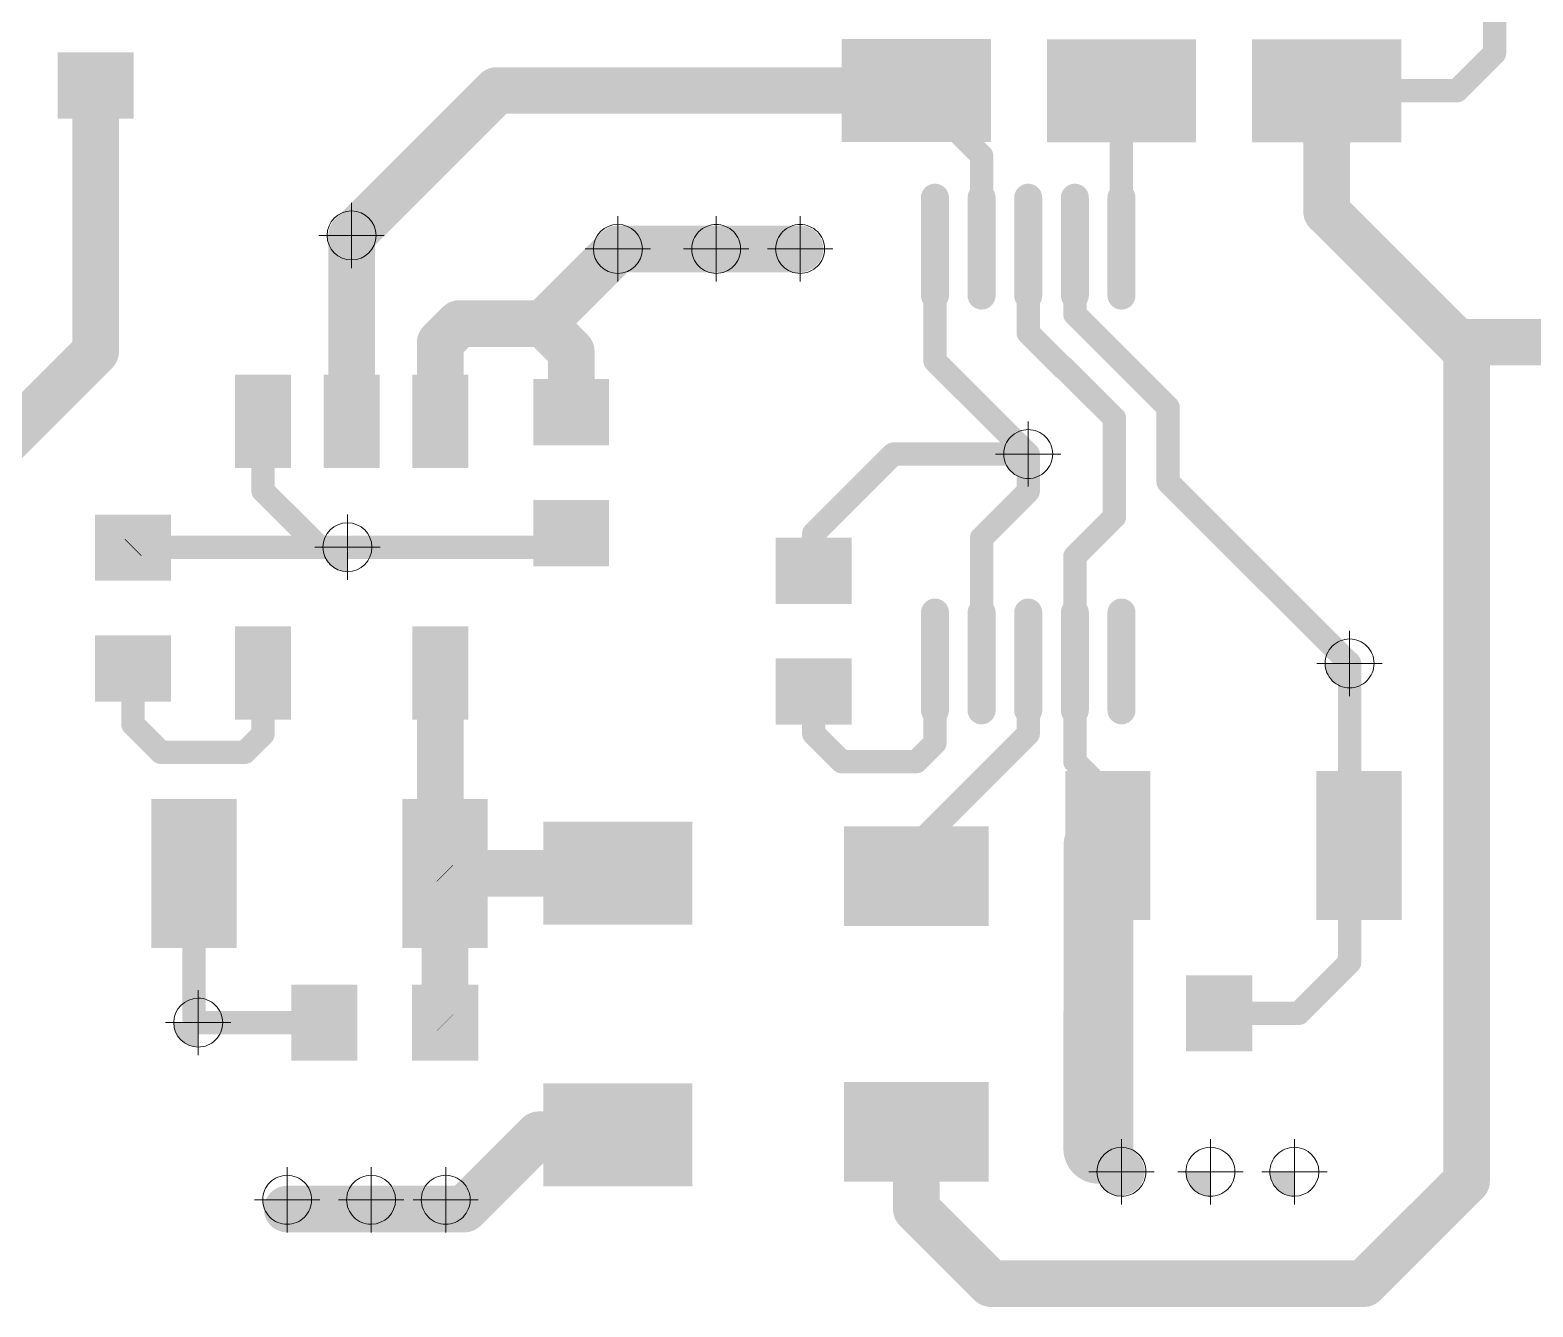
# Model space of a CAD drawing. Header units: millimetres. Extents: x 1557 to 2774, y 1107 to 1474.
# Drawn here: x 1626.81 to 1642.93, y 1407.22 to 1420.92 of the extents above; entities that cross this region are included whole.
import ezdxf

# ---------------------------------------------------------------- set-up
doc = ezdxf.new("R2010")
doc.units = ezdxf.units.MM
for name, color, linetype in [('PDF _Геометрия', 7, 'Continuous'), ('PDF _Сплошная заливка', 7, 'Continuous'), ('TopLayer', 1, 'Continuous')]:
    doc.layers.add(name, color=color, linetype=linetype)

msp = doc.modelspace()

# ---------------------------------------------------------------- hatches: boundary and pattern name
at = {"layer": 'PDF _Сплошная заливка', "transparency": 33554559}
for points in [[(1629.998293478677, 1418.714712017047, 0.1988478175993243), (1630.075163942544, 1418.529079900885), (1630.07516394258, 1418.529079900914, 0.198847816971872), (1630.260796058706, 1418.452209436953), (1630.260796058706, 1418.452209437015), (1630.260796058706, 1418.452209437015), (1630.260796058706, 1418.714712017047), (1630.260796058706, 1418.714712017047)], [(1632.853613169912, 1418.56999834166, 0.4142362712279755), (1633.116115749941, 1418.307531039439), (1633.116115749941, 1418.30753103949), (1633.116115749941, 1418.30753103949), (1633.116115749941, 1418.56999834166), (1633.116115749941, 1418.56999834166)], [(1633.907398221387, 1418.56999834166, 0.4141858729435101), (1634.169900801423, 1418.307531039461), (1634.169900801423, 1418.30753103949), (1634.169900801423, 1418.30753103949), (1634.169900801423, 1418.56999834166), (1634.169900801423, 1418.56999834166)], [(1634.807407067208, 1418.56999834166, 0.4142362713298811), (1635.06990964723, 1418.307531039512), (1635.06990964723, 1418.30753103949), (1635.06990964723, 1418.30753103949), (1635.06990964723, 1418.56999834166), (1635.06990964723, 1418.56999834166)], [(1637.25360937898, 1416.370020698282, 0.4142588360089999), (1637.516111959002, 1416.107518118267), (1637.516111959002, 1416.107518118256), (1637.516111959002, 1416.107518118256), (1637.516111959002, 1416.370020698282), (1637.516111959002, 1416.370020698282)], [(1629.953596426008, 1415.370016396469, 0.1988478175066667), (1630.030466889904, 1415.184384280332), (1630.030466889911, 1415.184384280336, 0.1988478170847673), (1630.216099006037, 1415.107513816517), (1630.216099006037, 1415.107513816436), (1630.216099006037, 1415.107513816436), (1630.216099006037, 1415.370016396469), (1630.216099006037, 1415.370016396469)], [(1640.699833278706, 1414.123820587444, 0.1988982049145191), (1640.776703742631, 1413.938188471336), (1640.776703742609, 1413.93818847131, 0.1988982049427044), (1640.962335858743, 1413.861318007349), (1640.962335858743, 1413.861318007411), (1640.962335858743, 1413.861318007411), (1640.962335858743, 1414.123820587444), (1640.962335858743, 1414.123820587444)], [(1628.35360421869, 1410.270006486937, 0.1988478172653923), (1628.430474682542, 1410.084374370763), (1628.430474682593, 1410.084374370804, 0.1988478172952694), (1628.616106798718, 1410.007503906915), (1628.616106798718, 1410.007503906905), (1628.616106798718, 1410.007503906905), (1628.616106798718, 1410.270006486937), (1628.616106798718, 1410.270006486937)], [(1638.253630966949, 1408.669982176759, 0.4141858729587662), (1638.516098269108, 1408.407479596803), (1638.516098269108, 1408.407479596726), (1638.516098269108, 1408.407479596726), (1638.516098269108, 1408.669982176759), (1638.516098269108, 1408.669982176759)], [(1639.207403276269, 1408.669976179521, 0.1989883855477801), (1639.284309018034, 1408.484379341254), (1639.284309018034, 1408.484379341254, 0.1989883856505456), (1639.469905856298, 1408.40747359954), (1639.469905856298, 1408.407473599488), (1639.469905856298, 1408.407473599488), (1639.469905856298, 1408.669976179521), (1639.469905856298, 1408.669976179521)], [(1640.107412122091, 1408.669976179521, 0.1989883854962779), (1640.184317863856, 1408.484379341257), (1640.184317863856, 1408.484379341254, 0.1989883857749492), (1640.369914702119, 1408.407473599456), (1640.369914702119, 1408.407473599488), (1640.369914702119, 1408.407473599488), (1640.369914702119, 1408.669976179521), (1640.369914702119, 1408.669976179521)], [(1629.307376528017, 1408.369979228149, 0.1989883856612756), (1629.384282269848, 1408.184382389951), (1629.384282269782, 1408.184382389889, 0.1989883857060377), (1629.569879108038, 1408.107476648066), (1629.569879108038, 1408.107476648124), (1629.569879108038, 1408.107476648124), (1629.569879108038, 1408.369979228149), (1629.569879108038, 1408.369979228149)], [(1630.207385373838, 1408.369978875371, 0.1989883855508027), (1630.284291115596, 1408.184382037111), (1630.284291115596, 1408.184382037111, 0.1989883856347251), (1630.46988795386, 1408.107476295313), (1630.46988795386, 1408.107476295346), (1630.46988795386, 1408.107476295346), (1630.46988795386, 1408.369978875371), (1630.46988795386, 1408.369978875371)], [(1631.007381477498, 1408.369979228149, 0.1989883855946256), (1631.084287219226, 1408.18438238986), (1631.084287219263, 1408.184382389889, 0.1989883860265074), (1631.269884057519, 1408.107476648106), (1631.269884057519, 1408.107476648124), (1631.269884057519, 1408.107476648124), (1631.269884057519, 1408.369979228149), (1631.269884057519, 1408.369979228149)]]:
    msp.add_hatch(color=7, dxfattribs=at).paths.add_polyline_path(points)

# ---------------------------------------------------------------- linework, layer by layer
at = {"layer": 'PDF _Геометрия', "lineweight": 9}
for points in [[(1630.523369194467, 1418.714535627728, 0.4140361062844282), (1630.260901892293, 1418.977355708533, 0.4140361065574639), (1629.998434590112, 1418.714535627728, 0.4138105739140459), (1630.260901892293, 1418.452068325536, 0.4138105738286432)], [(1633.37875944142, 1418.570139453106, 0.4140361065737002), (1633.115939360622, 1418.832606755225, 0.4138105735239788), (1632.853472058492, 1418.570139453106, 0.4138105734923612), (1633.115939360622, 1418.307672151009, 0.414036106542047)], [(1634.432509215039, 1418.570139453106, 0.4143145162022193), (1634.17004191288, 1418.832606755287, 0.4143145162023703), (1633.90757461067, 1418.570139453106, 0.4143145161704856), (1634.17004191288, 1418.307672150947, 0.4143145159821994)], [(1635.332447505136, 1418.570139453106, 0.4143145161588501), (1635.069980202962, 1418.832606755276, 0.4143145160582088), (1634.807512900847, 1418.570139453106, 0.4143145160263242), (1635.069980202962, 1418.307672151001, 0.4143145159388804)], [(1637.778614539031, 1416.370055976148, 0.4143145162145098), (1637.516147236872, 1416.632523278402, 0.4143145159007998), (1637.253679934742, 1416.370055976148, 0.4143145163472373), (1637.516147236872, 1416.107588673999, 0.4143145162844247)], [(1630.478566308211, 1415.36984000715, 0.414036106397517), (1630.216099006037, 1415.632660088006, 0.4140361064636001), (1629.953631703768, 1415.36984000715, 0.4138105736906622), (1630.216099006037, 1415.107372704958, 0.4138105736246624)], [(1641.224908994496, 1414.123785309578, 0.4143145161616203), (1640.962441692337, 1414.3862526117, 0.4143145162269009), (1640.699974390243, 1414.123785309578, 0.4143145162064003), (1640.962441692337, 1413.861318007371, 0.4143145161413208)], [(1628.878715212342, 1410.269935931208, 0.4143145160082409), (1628.616247910168, 1410.532403233302, 0.4140361066742076), (1628.353427829385, 1410.269935931208, 0.4140361064173066), (1628.616247910168, 1410.007468629057, 0.4143145163154027)], [(1638.778741960601, 1408.670123288212, 0.4143145162411562), (1638.516274658428, 1408.932590590459, 0.4140361065702836), (1638.253454577652, 1408.670123288212, 0.4140361065543822), (1638.516274658428, 1408.407655985976, 0.4143145160370029)], [(1639.732302602747, 1408.670117290974, 0.4143145161649954), (1639.469835300573, 1408.932584593126, 0.4143145162850795), (1639.207367998428, 1408.670117290974, 0.4143145162126966), (1639.469835300573, 1408.407649988789, 0.4143145162806469)], [(1640.63259367146, 1408.670117290974, 0.4140361065472501), (1640.369773590662, 1408.932584593155, 0.4143145163238146), (1640.107306288525, 1408.670117290974, 0.414314516063095), (1640.369773590662, 1408.407649988848, 0.4140361066627937)], [(1629.832275854488, 1408.369979228149, 0.4143145161277714), (1629.569808552314, 1408.632446530297, 0.4143145160123711), (1629.307341250184, 1408.369979228149, 0.4143145162095735), (1629.569808552314, 1408.107511925946, 0.4143145163250742)], [(1630.732566923208, 1408.369978875371, 0.4140361067194489), (1630.46974684241, 1408.632446177541, 0.4143145158964175), (1630.2072795402, 1408.369978875371, 0.4143145160459185), (1630.46974684241, 1408.107511573197, 0.4140361064928289)], [(1631.532316081823, 1408.369979228149, 0.4143145163354504), (1631.269848779657, 1408.632446530272, 0.4143145159982675), (1631.007381477483, 1408.369979228149, 0.4143145161954695), (1631.269848779657, 1408.107511926001, 0.4143145161562308)]]:
    msp.add_lwpolyline(points, format="xyb", close=True, dxfattribs=at)
for points in [[(1630.260901892293, 1418.364579224842), (1630.260901892293, 1419.064844809252)], [(1633.115939360622, 1418.22018305022), (1633.115939360622, 1418.920095855999)], [(1634.17004191288, 1418.22018305022), (1634.17004191288, 1418.920095855999)], [(1635.069980202962, 1418.22018305022), (1635.069980202962, 1418.920095855999)], [(1630.610858295179, 1418.714535627728), (1629.910945489407, 1418.714535627728)], [(1633.466248542147, 1418.570139453106), (1632.765982957736, 1418.570139453106)], [(1634.519998315766, 1418.570139453106), (1633.819732731356, 1418.570139453106)], [(1635.419936605848, 1418.570139453106), (1634.720023800076, 1418.570139453106)], [(1637.516147236872, 1416.020099573258), (1637.516147236872, 1416.720012379037)], [(1637.866103639758, 1416.370055976148), (1637.166190833978, 1416.370055976148)], [(1630.216099006037, 1415.019883604264), (1630.216099006037, 1415.720149188674)], [(1630.566055408923, 1415.36984000715), (1629.866142603151, 1415.36984000715)], [(1640.962441692337, 1413.773828906692), (1640.962441692337, 1414.473741712468)], [(1641.312398095223, 1414.123785309578), (1640.612485289451, 1414.123785309578)], [(1628.616247910168, 1409.919979528322), (1628.616247910168, 1410.619892334095)], [(1628.966204313054, 1410.269935931208), (1628.265938728651, 1410.269935931208)], [(1638.516274658428, 1408.320166885322), (1638.516274658428, 1409.020079691102)], [(1639.469835300573, 1408.320160888088), (1639.469835300573, 1409.02007369386)], [(1640.369773590662, 1408.320160888088), (1640.369773590662, 1409.02007369386)], [(1629.569808552314, 1408.020022825263), (1629.569808552314, 1408.719935631043)], [(1630.46974684241, 1408.020022472484), (1630.46974684241, 1408.719935278264)], [(1631.269848779657, 1408.020022825263), (1631.269848779657, 1408.719935631043)], [(1638.866231061314, 1408.670123288212), (1638.165965476903, 1408.670123288212)], [(1639.819791703467, 1408.670117290974), (1639.119878897687, 1408.670117290974)], [(1640.720082772187, 1408.670117290974), (1640.019817187776, 1408.670117290974)], [(1629.9197649552, 1408.369979228149), (1629.219852149428, 1408.369979228149)], [(1630.820056023928, 1408.369978875371), (1630.119790439517, 1408.369978875371)], [(1631.619805182543, 1408.369979228149), (1630.919892376771, 1408.369979228149)]]:
    msp.add_lwpolyline(points, dxfattribs=at)
at = {"layer": 'TopLayer'}
for points, const_width in [([(1642.516218080691, 1420.669919778444), (1642.516218080691, 1421.822218718444)], 0.2499995), ([(1642.113422340691, 1420.267124038444), (1642.516218080691, 1420.669919778444)], 0.2499995), ([(1627.516217600691, 1417.469921098444), (1627.516217600691, 1420.322219178444)], 0.499999), ([(1630.260908580691, 1418.714612538444), (1631.816214080691, 1420.269918038444)], 0.499999), ([(1631.816214080691, 1420.269918038444), (1636.316215240691, 1420.269918038444)], 0.499999), ([(1640.716216600691, 1418.969920638444), (1640.716216600691, 1420.267124038444)], 0.499999), ([(1636.316215240691, 1420.269918038444), (1637.016213840691, 1419.569919438444)], 0.2499995), ([(1638.516215920691, 1418.594920118444), (1638.516215920691, 1420.269918038444)], 0.2499995), ([(1640.716216600691, 1420.267124038444), (1642.113422340691, 1420.267124038444)], 0.2499995), ([(1637.016213840691, 1418.594920118444), (1637.016213840691, 1419.569919438444)], 0.2499995), ([(1636.516214840691, 1418.069919898444), (1636.516214840691, 1419.119920338444)], 0.2999994), ([(1637.016213840691, 1418.069919898444), (1637.016213840691, 1419.119920338444)], 0.2999994), ([(1637.516215380691, 1418.069919898444), (1637.516215380691, 1419.119920338444)], 0.2999994), ([(1638.016214380691, 1418.069919898444), (1638.016214380691, 1419.119920338444)], 0.2999994), ([(1638.516215920691, 1418.069919898444), (1638.516215920691, 1419.119920338444)], 0.2999994), ([(1640.716216600691, 1418.969920638444), (1642.216218680691, 1417.469918558444)], 0.499999), ([(1630.260908580691, 1416.719925138444), (1630.260908580691, 1418.714612538444)], 0.499999), ([(1632.316220700691, 1417.769923038444), (1633.116216560691, 1418.569918898444)], 0.499999), ([(1633.116216560691, 1418.569918898444), (1634.170019380691, 1418.569918898444)], 0.499999), ([(1634.170019380691, 1418.569918898444), (1635.070020120691, 1418.569918898444)], 0.499999), ([(1636.516214840691, 1417.369918758444), (1636.516214840691, 1418.594920118444)], 0.2499995), ([(1637.516215380691, 1417.669920698444), (1637.516215380691, 1418.594920118444)], 0.2499995), ([(1638.016214380691, 1417.869920298444), (1638.016214380691, 1418.594920118444)], 0.2499995), ([(1631.210909220691, 1417.564612298444), (1631.416219960691, 1417.769923038444)], 0.499999), ([(1631.416219960691, 1417.769923038444), (1632.316220700691, 1417.769923038444)], 0.499999), ([(1632.316220700691, 1417.769923038444), (1632.616220100691, 1417.469923638444)], 0.499999), ([(1638.016214380691, 1417.869920298444), (1639.016214920691, 1416.869919758444)], 0.2499995), ([(1625.816215920691, 1415.769919418444), (1627.516217600691, 1417.469921098444)], 0.499999), ([(1631.210909220691, 1416.719925138444), (1631.210909220691, 1417.564612298444)], 0.499999), ([(1632.616220100691, 1416.817623698444), (1632.616220100691, 1417.469923638444)], 0.499999), ([(1637.516215380691, 1417.669920698444), (1637.891215900691, 1417.294920178444)], 0.2499995), ([(1642.216218680691, 1417.569920898444), (1643.816215480691, 1417.569920898444)], 0.499999), ([(1642.216218680691, 1408.569921118444), (1642.216218680691, 1417.469918558444)], 0.499999), ([(1642.216218680691, 1417.469918558444), (1642.316215940691, 1417.469918558444)], 0.2499995), ([(1636.516214840691, 1417.369918758444), (1637.516215380691, 1416.369918218444)], 0.2499995), ([(1637.891215900691, 1417.294920178444), (1637.899361680691, 1417.294920178444)], 0.2499995), ([(1637.899361680691, 1417.294920178444), (1638.441217340691, 1416.753064518444)], 0.2499995), ([(1638.441217340691, 1415.694918298444), (1638.441217340691, 1416.753064518444)], 0.2499995), ([(1639.016214920691, 1416.069918818444), (1639.016214920691, 1416.869919758444)], 0.2499995), ([(1629.310910480691, 1415.975232698444), (1629.310910480691, 1416.719925138444)], 0.2499995), ([(1635.216214900691, 1415.516114998444), (1636.070018120691, 1416.369918218444)], 0.2499995), ([(1636.070018120691, 1416.369918218444), (1637.516215380691, 1416.369918218444)], 0.2499995), ([(1637.516215380691, 1415.969916478444), (1637.516215380691, 1416.369918218444)], 0.2499995), ([(1629.310910480691, 1415.975232698444), (1629.916217880691, 1415.369925298444)], 0.2499995), ([(1637.016213840691, 1415.469914938444), (1637.516215380691, 1415.969916478444)], 0.2499995), ([(1639.016214920691, 1416.069918818444), (1640.962416260691, 1414.123717478444)], 0.2499995), ([(1638.016214380691, 1415.269915338444), (1638.441217340691, 1415.694918298444)], 0.2499995), ([(1632.463921700691, 1415.369925298444), (1632.616220100691, 1415.522223698444)], 0.2499995), ([(1635.216214900691, 1415.117616938444), (1635.216214900691, 1415.516114998444)], 0.2499995), ([(1637.016213840691, 1414.144918858444), (1637.016213840691, 1415.469914938444)], 0.2499995), ([(1627.916219340691, 1415.365325358444), (1627.920819280691, 1415.369925298444)], 0.2499995), ([(1627.920819280691, 1415.369925298444), (1629.916217880691, 1415.369925298444)], 0.2499995), ([(1629.916217880691, 1415.369925298444), (1630.216219820691, 1415.369925298444)], 0.2499995), ([(1630.216219820691, 1415.369925298444), (1632.463921700691, 1415.369925298444)], 0.2499995), ([(1638.016214380691, 1414.144918858444), (1638.016214380691, 1415.269915338444)], 0.2499995), ([(1636.516214840691, 1413.619918638444), (1636.516214840691, 1414.669919078444)], 0.2999994), ([(1637.016213840691, 1413.619918638444), (1637.016213840691, 1414.669919078444)], 0.2999994), ([(1637.516215380691, 1413.619918638444), (1637.516215380691, 1414.669919078444)], 0.2999994), ([(1638.016214380691, 1413.619918638444), (1638.016214380691, 1414.669919078444)], 0.2999994), ([(1638.516215920691, 1413.619918638444), (1638.516215920691, 1414.669919078444)], 0.2999994), ([(1627.916219340691, 1413.469924018444), (1627.916219340691, 1414.069925358444)], 0.2499995), ([(1629.310910480691, 1413.364615618444), (1629.310910480691, 1414.019925458444)], 0.2499995), ([(1631.210909220691, 1411.921435878444), (1631.210909220691, 1414.019925458444)], 0.499999), ([(1636.516214840691, 1413.269916798444), (1636.516214840691, 1414.144918858444)], 0.2499995), ([(1637.516215380691, 1413.369916598444), (1637.516215380691, 1414.144918858444)], 0.2499995), ([(1638.016214380691, 1413.069919738444), (1638.016214380691, 1414.144918858444)], 0.2499995), ([(1640.962416260691, 1410.916116578444), (1640.962416260691, 1414.123717478444)], 0.2499995), ([(1635.216214900691, 1413.369919138444), (1635.216214900691, 1413.822216938444)], 0.2499995), ([(1627.916219340691, 1413.469924018444), (1628.216218740691, 1413.169924618444)], 0.2499995), ([(1629.116219480691, 1413.169924618444), (1629.310910480691, 1413.364615618444)], 0.2499995), ([(1635.216214900691, 1413.369919138444), (1635.516216840691, 1413.069917198444)], 0.2499995), ([(1636.316215240691, 1412.169916458444), (1637.516215380691, 1413.369916598444)], 0.2499995), ([(1636.316215240691, 1413.069917198444), (1636.516214840691, 1413.269916798444)], 0.2499995), ([(1628.216218740691, 1413.169924618444), (1629.116219480691, 1413.169924618444)], 0.2499995), ([(1635.516216840691, 1413.069917198444), (1636.316215240691, 1413.069917198444)], 0.2499995), ([(1638.016214380691, 1413.069919738444), (1638.316216320691, 1412.769917798444)], 0.2499995), ([(1638.270016260691, 1410.419117318444), (1638.270016260691, 1412.169918998444)], 0.75000104), ([(1636.316215240691, 1411.841517318444), (1636.316215240691, 1412.169916458444)], 0.2499995), ([(1631.259623880691, 1411.872721218444), (1633.116219100691, 1411.872721218444)], 0.499999), ([(1631.262420420691, 1410.271423938444), (1631.262420420691, 1411.869924678444)], 0.499999), ([(1631.210909220691, 1411.921435878444), (1631.259623880691, 1411.872721218444)], 0.2499995), ([(1628.570020420691, 1410.316125398444), (1628.570020420691, 1411.869924678444)], 0.2499995), ([(1631.259623880691, 1411.872721218444), (1631.262420420691, 1411.869924678444)], 0.2499995), ([(1640.416217200691, 1410.369917518444), (1640.962416260691, 1410.916116578444)], 0.2499995), ([(1638.268515120691, 1408.917624258444), (1638.268515120691, 1410.369917518444)], 0.75000104), ([(1638.220816460691, 1410.369917518444), (1638.270016260691, 1410.419117318444)], 0.499999), ([(1628.570020420691, 1410.316125398444), (1628.616220480691, 1410.269925338444)], 0.2499995), ([(1639.516216460691, 1410.369917518444), (1640.416217200691, 1410.369917518444)], 0.2499995), ([(1628.616220480691, 1410.269925338444), (1629.968519020691, 1410.269925338444)], 0.2499995), ([(1631.262420420691, 1410.271423938444), (1631.263919020691, 1410.269925338444)], 0.2499995), ([(1631.470019700691, 1408.269919178444), (1632.267229180691, 1409.067128658444)], 0.499999), ([(1632.267229180691, 1409.067128658444), (1633.116219100691, 1409.067128658444)], 0.499999), ([(1636.316215240691, 1408.269921718444), (1636.316215240691, 1409.098317318444)], 0.499999), ([(1638.268515120691, 1408.917624258444), (1638.516218460691, 1408.669920918444)], 0.499999), ([(1641.116218340691, 1407.469920778444), (1642.216218680691, 1408.569921118444)], 0.499999), ([(1629.570018420691, 1408.269919178444), (1631.470019700691, 1408.269919178444)], 0.499999), ([(1636.316215240691, 1408.269921718444), (1637.116216180691, 1407.469920778444)], 0.499999), ([(1637.116216180691, 1407.469920778444), (1641.116218340691, 1407.469920778444)], 0.499999)]:
    msp.add_lwpolyline(points, dxfattribs=dict(at, const_width=const_width))
for points, const_width in [([(1642.453718840691, 1420.669919778444, 1), (1642.578717320691, 1420.669919778444, 1)], 0.12499848), ([(1642.453718840691, 1420.669919778444, 1), (1642.578717320691, 1420.669919778444, 1)], 0.12499848), ([(1627.391219120691, 1420.322219178444, 1), (1627.641216080691, 1420.322219178444, 1)], 0.2499995), ([(1631.691215600691, 1420.269918038444, 1), (1631.941212560691, 1420.269918038444, 1)], 0.2499995), ([(1631.691215600691, 1420.269918038444, 1), (1631.941212560691, 1420.269918038444, 1)], 0.2499995), ([(1636.191216760691, 1420.269918038444, 1), (1636.441213720691, 1420.269918038444, 1)], 0.2499995), ([(1640.591218120691, 1420.267124038444, 1), (1640.841215080691, 1420.267124038444, 1)], 0.2499995), ([(1636.253716000691, 1420.269918038444, 1), (1636.378714480691, 1420.269918038444, 1)], 0.12499848), ([(1638.453716680691, 1420.269918038444, 1), (1638.578715160691, 1420.269918038444, 1)], 0.12499848), ([(1640.653717360691, 1420.267124038444, 1), (1640.778715840691, 1420.267124038444, 1)], 0.12499848), ([(1642.050923100691, 1420.267124038444, 1), (1642.175921580691, 1420.267124038444, 1)], 0.12499848), ([(1642.050923100691, 1420.267124038444, 1), (1642.175921580691, 1420.267124038444, 1)], 0.12499848), ([(1636.953714600691, 1419.569919438444, 1), (1637.078713080691, 1419.569919438444, 1)], 0.12499848), ([(1636.953714600691, 1419.569919438444, 1), (1637.078713080691, 1419.569919438444, 1)], 0.12499848), ([(1636.441216260691, 1419.119920338444, 1), (1636.591213420691, 1419.119920338444, 1)], 0.1499997), ([(1636.941215260691, 1419.119920338444, 1), (1637.091212420691, 1419.119920338444, 1)], 0.1499997), ([(1637.441216800691, 1419.119920338444, 1), (1637.591213960691, 1419.119920338444, 1)], 0.1499997), ([(1637.941215800691, 1419.119920338444, 1), (1638.091212960691, 1419.119920338444, 1)], 0.1499997), ([(1638.441217340691, 1419.119920338444, 1), (1638.591214500691, 1419.119920338444, 1)], 0.1499997), ([(1640.591218120691, 1418.969920638444, 1), (1640.841215080691, 1418.969920638444, 1)], 0.2499995), ([(1640.591218120691, 1418.969920638444, 1), (1640.841215080691, 1418.969920638444, 1)], 0.2499995), ([(1630.135910100691, 1418.714612538444, 1), (1630.385907060691, 1418.714612538444, 1)], 0.2499995), ([(1630.135910100691, 1418.714612538444, 1), (1630.385907060691, 1418.714612538444, 1)], 0.2499995), ([(1632.991218080691, 1418.569918898444, 1), (1633.241215040691, 1418.569918898444, 1)], 0.2499995), ([(1632.991218080691, 1418.569918898444, 1), (1633.241215040691, 1418.569918898444, 1)], 0.2499995), ([(1634.045020900691, 1418.569918898444, 1), (1634.295017860691, 1418.569918898444, 1)], 0.2499995), ([(1634.045020900691, 1418.569918898444, 1), (1634.295017860691, 1418.569918898444, 1)], 0.2499995), ([(1634.945021640691, 1418.569918898444, 1), (1635.195018600691, 1418.569918898444, 1)], 0.2499995), ([(1636.453715600691, 1418.594920118444, 1), (1636.578714080691, 1418.594920118444, 1)], 0.12499848), ([(1636.953714600691, 1418.594920118444, 1), (1637.078713080691, 1418.594920118444, 1)], 0.12499848), ([(1637.453716140691, 1418.594920118444, 1), (1637.578714620691, 1418.594920118444, 1)], 0.12499848), ([(1637.953715140691, 1418.594920118444, 1), (1638.078713620691, 1418.594920118444, 1)], 0.12499848), ([(1638.453716680691, 1418.594920118444, 1), (1638.578715160691, 1418.594920118444, 1)], 0.12499848), ([(1636.441216260691, 1418.069919898444, 1), (1636.591213420691, 1418.069919898444, 1)], 0.1499997), ([(1636.941215260691, 1418.069919898444, 1), (1637.091212420691, 1418.069919898444, 1)], 0.1499997), ([(1637.441216800691, 1418.069919898444, 1), (1637.591213960691, 1418.069919898444, 1)], 0.1499997), ([(1637.941215800691, 1418.069919898444, 1), (1638.091212960691, 1418.069919898444, 1)], 0.1499997), ([(1638.441217340691, 1418.069919898444, 1), (1638.591214500691, 1418.069919898444, 1)], 0.1499997), ([(1631.291221480691, 1417.769923038444, 1), (1631.541218440691, 1417.769923038444, 1)], 0.2499995), ([(1631.291221480691, 1417.769923038444, 1), (1631.541218440691, 1417.769923038444, 1)], 0.2499995), ([(1632.191222220691, 1417.769923038444, 1), (1632.441219180691, 1417.769923038444, 1)], 0.2499995), ([(1632.191222220691, 1417.769923038444, 1), (1632.441219180691, 1417.769923038444, 1)], 0.2499995), ([(1632.191222220691, 1417.769923038444, 1), (1632.441219180691, 1417.769923038444, 1)], 0.2499995), ([(1637.953715140691, 1417.869920298444, 1), (1638.078713620691, 1417.869920298444, 1)], 0.12499848), ([(1637.953715140691, 1417.869920298444, 1), (1638.078713620691, 1417.869920298444, 1)], 0.12499848), ([(1627.391219120691, 1417.469921098444, 1), (1627.641216080691, 1417.469921098444, 1)], 0.2499995), ([(1627.391219120691, 1417.469921098444, 1), (1627.641216080691, 1417.469921098444, 1)], 0.2499995), ([(1631.085910740691, 1417.564612298444, 1), (1631.335907700691, 1417.564612298444, 1)], 0.2499995), ([(1631.085910740691, 1417.564612298444, 1), (1631.335907700691, 1417.564612298444, 1)], 0.2499995), ([(1632.491221620691, 1417.469923638444, 1), (1632.741218580691, 1417.469923638444, 1)], 0.2499995), ([(1632.491221620691, 1417.469923638444, 1), (1632.741218580691, 1417.469923638444, 1)], 0.2499995), ([(1637.453716140691, 1417.669920698444, 1), (1637.578714620691, 1417.669920698444, 1)], 0.12499848), ([(1637.453716140691, 1417.669920698444, 1), (1637.578714620691, 1417.669920698444, 1)], 0.12499848), ([(1642.091220200691, 1417.569920898444, 1), (1642.341217160691, 1417.569920898444, 1)], 0.2499995), ([(1642.091220200691, 1417.469918558444, 1), (1642.341217160691, 1417.469918558444, 1)], 0.2499995), ([(1642.091220200691, 1417.469918558444, 1), (1642.341217160691, 1417.469918558444, 1)], 0.2499995), ([(1642.153719440691, 1417.469918558444, 1), (1642.278717920691, 1417.469918558444, 1)], 0.12499848), ([(1642.253716700691, 1417.469918558444, 1), (1642.378715180691, 1417.469918558444, 1)], 0.12499848), ([(1636.453715600691, 1417.369918758444, 1), (1636.578714080691, 1417.369918758444, 1)], 0.12499848), ([(1636.453715600691, 1417.369918758444, 1), (1636.578714080691, 1417.369918758444, 1)], 0.12499848), ([(1637.828716660691, 1417.294920178444, 1), (1637.953715140691, 1417.294920178444, 1)], 0.12499848), ([(1637.828716660691, 1417.294920178444, 1), (1637.953715140691, 1417.294920178444, 1)], 0.12499848), ([(1637.836862440691, 1417.294920178444, 1), (1637.961860920691, 1417.294920178444, 1)], 0.12499848), ([(1637.836862440691, 1417.294920178444, 1), (1637.961860920691, 1417.294920178444, 1)], 0.12499848), ([(1632.491221620691, 1416.817623698444, 1), (1632.741218580691, 1416.817623698444, 1)], 0.2499995), ([(1630.135910100691, 1416.719925138444, 1), (1630.385907060691, 1416.719925138444, 1)], 0.2499995), ([(1631.085910740691, 1416.719925138444, 1), (1631.335907700691, 1416.719925138444, 1)], 0.2499995), ([(1638.378718100691, 1416.753064518444, 1), (1638.503716580691, 1416.753064518444, 1)], 0.12499848), ([(1638.378718100691, 1416.753064518444, 1), (1638.503716580691, 1416.753064518444, 1)], 0.12499848), ([(1638.953715680691, 1416.869919758444, 1), (1639.078714160691, 1416.869919758444, 1)], 0.12499848), ([(1638.953715680691, 1416.869919758444, 1), (1639.078714160691, 1416.869919758444, 1)], 0.12499848), ([(1629.248411240691, 1416.719925138444, 1), (1629.373409720691, 1416.719925138444, 1)], 0.12499848), ([(1636.007518880691, 1416.369918218444, 1), (1636.132517360691, 1416.369918218444, 1)], 0.12499848), ([(1636.007518880691, 1416.369918218444, 1), (1636.132517360691, 1416.369918218444, 1)], 0.12499848), ([(1637.453716140691, 1416.369918218444, 1), (1637.578714620691, 1416.369918218444, 1)], 0.12499848), ([(1637.453716140691, 1416.369918218444, 1), (1637.578714620691, 1416.369918218444, 1)], 0.12499848), ([(1637.453716140691, 1416.369918218444, 1), (1637.578714620691, 1416.369918218444, 1)], 0.12499848), ([(1629.248411240691, 1415.975232698444, 1), (1629.373409720691, 1415.975232698444, 1)], 0.12499848), ([(1629.248411240691, 1415.975232698444, 1), (1629.373409720691, 1415.975232698444, 1)], 0.12499848), ([(1637.453716140691, 1415.969916478444, 1), (1637.578714620691, 1415.969916478444, 1)], 0.12499848), ([(1637.453716140691, 1415.969916478444, 1), (1637.578714620691, 1415.969916478444, 1)], 0.12499848), ([(1638.953715680691, 1416.069918818444, 1), (1639.078714160691, 1416.069918818444, 1)], 0.12499848), ([(1638.953715680691, 1416.069918818444, 1), (1639.078714160691, 1416.069918818444, 1)], 0.12499848), ([(1638.378718100691, 1415.694918298444, 1), (1638.503716580691, 1415.694918298444, 1)], 0.12499848), ([(1638.378718100691, 1415.694918298444, 1), (1638.503716580691, 1415.694918298444, 1)], 0.12499848), ([(1632.553720860691, 1415.522223698444, 1), (1632.678719340691, 1415.522223698444, 1)], 0.12499848), ([(1635.153715660691, 1415.516114998444, 1), (1635.278714140691, 1415.516114998444, 1)], 0.12499848), ([(1635.153715660691, 1415.516114998444, 1), (1635.278714140691, 1415.516114998444, 1)], 0.12499848), ([(1636.953714600691, 1415.469914938444, 1), (1637.078713080691, 1415.469914938444, 1)], 0.12499848), ([(1636.953714600691, 1415.469914938444, 1), (1637.078713080691, 1415.469914938444, 1)], 0.12499848), ([(1627.853720100691, 1415.365325358444, 1), (1627.978718580691, 1415.365325358444, 1)], 0.12499848), ([(1627.858320040691, 1415.369925298444, 1), (1627.983318520691, 1415.369925298444, 1)], 0.12499848), ([(1627.858320040691, 1415.369925298444, 1), (1627.983318520691, 1415.369925298444, 1)], 0.12499848), ([(1629.853718640691, 1415.369925298444, 1), (1629.978717120691, 1415.369925298444, 1)], 0.12499848), ([(1629.853718640691, 1415.369925298444, 1), (1629.978717120691, 1415.369925298444, 1)], 0.12499848), ([(1629.853718640691, 1415.369925298444, 1), (1629.978717120691, 1415.369925298444, 1)], 0.12499848), ([(1630.153720580691, 1415.369925298444, 1), (1630.278719060691, 1415.369925298444, 1)], 0.12499848), ([(1630.153720580691, 1415.369925298444, 1), (1630.278719060691, 1415.369925298444, 1)], 0.12499848), ([(1632.401422460691, 1415.369925298444, 1), (1632.526420940691, 1415.369925298444, 1)], 0.12499848), ([(1632.401422460691, 1415.369925298444, 1), (1632.526420940691, 1415.369925298444, 1)], 0.12499848), ([(1637.953715140691, 1415.269915338444, 1), (1638.078713620691, 1415.269915338444, 1)], 0.12499848), ([(1637.953715140691, 1415.269915338444, 1), (1638.078713620691, 1415.269915338444, 1)], 0.12499848), ([(1635.153715660691, 1415.117616938444, 1), (1635.278714140691, 1415.117616938444, 1)], 0.12499848), ([(1636.441216260691, 1414.669919078444, 1), (1636.591213420691, 1414.669919078444, 1)], 0.1499997), ([(1636.941215260691, 1414.669919078444, 1), (1637.091212420691, 1414.669919078444, 1)], 0.1499997), ([(1637.441216800691, 1414.669919078444, 1), (1637.591213960691, 1414.669919078444, 1)], 0.1499997), ([(1637.941215800691, 1414.669919078444, 1), (1638.091212960691, 1414.669919078444, 1)], 0.1499997), ([(1638.441217340691, 1414.669919078444, 1), (1638.591214500691, 1414.669919078444, 1)], 0.1499997), ([(1627.853720100691, 1414.069925358444, 1), (1627.978718580691, 1414.069925358444, 1)], 0.12499848), ([(1629.248411240691, 1414.019925458444, 1), (1629.373409720691, 1414.019925458444, 1)], 0.12499848), ([(1631.085910740691, 1414.019925458444, 1), (1631.335907700691, 1414.019925458444, 1)], 0.2499995), ([(1636.453715600691, 1414.144918858444, 1), (1636.578714080691, 1414.144918858444, 1)], 0.12499848), ([(1636.953714600691, 1414.144918858444, 1), (1637.078713080691, 1414.144918858444, 1)], 0.12499848), ([(1637.453716140691, 1414.144918858444, 1), (1637.578714620691, 1414.144918858444, 1)], 0.12499848), ([(1637.953715140691, 1414.144918858444, 1), (1638.078713620691, 1414.144918858444, 1)], 0.12499848), ([(1637.953715140691, 1414.144918858444, 1), (1638.078713620691, 1414.144918858444, 1)], 0.12499848), ([(1640.899917020691, 1414.123717478444, 1), (1641.024915500691, 1414.123717478444, 1)], 0.12499848), ([(1640.899917020691, 1414.123717478444, 1), (1641.024915500691, 1414.123717478444, 1)], 0.12499848), ([(1635.153715660691, 1413.822216938444, 1), (1635.278714140691, 1413.822216938444, 1)], 0.12499848), ([(1636.441216260691, 1413.619918638444, 1), (1636.591213420691, 1413.619918638444, 1)], 0.1499997), ([(1636.941215260691, 1413.619918638444, 1), (1637.091212420691, 1413.619918638444, 1)], 0.1499997), ([(1637.441216800691, 1413.619918638444, 1), (1637.591213960691, 1413.619918638444, 1)], 0.1499997), ([(1637.941215800691, 1413.619918638444, 1), (1638.091212960691, 1413.619918638444, 1)], 0.1499997), ([(1638.441217340691, 1413.619918638444, 1), (1638.591214500691, 1413.619918638444, 1)], 0.1499997), ([(1627.853720100691, 1413.469924018444, 1), (1627.978718580691, 1413.469924018444, 1)], 0.12499848), ([(1627.853720100691, 1413.469924018444, 1), (1627.978718580691, 1413.469924018444, 1)], 0.12499848), ([(1629.248411240691, 1413.364615618444, 1), (1629.373409720691, 1413.364615618444, 1)], 0.12499848), ([(1629.248411240691, 1413.364615618444, 1), (1629.373409720691, 1413.364615618444, 1)], 0.12499848), ([(1635.153715660691, 1413.369919138444, 1), (1635.278714140691, 1413.369919138444, 1)], 0.12499848), ([(1635.153715660691, 1413.369919138444, 1), (1635.278714140691, 1413.369919138444, 1)], 0.12499848), ([(1637.453716140691, 1413.369916598444, 1), (1637.578714620691, 1413.369916598444, 1)], 0.12499848), ([(1637.453716140691, 1413.369916598444, 1), (1637.578714620691, 1413.369916598444, 1)], 0.12499848), ([(1636.453715600691, 1413.269916798444, 1), (1636.578714080691, 1413.269916798444, 1)], 0.12499848), ([(1636.453715600691, 1413.269916798444, 1), (1636.578714080691, 1413.269916798444, 1)], 0.12499848), ([(1628.153719500691, 1413.169924618444, 1), (1628.278717980691, 1413.169924618444, 1)], 0.12499848), ([(1628.153719500691, 1413.169924618444, 1), (1628.278717980691, 1413.169924618444, 1)], 0.12499848), ([(1629.053720240691, 1413.169924618444, 1), (1629.178718720691, 1413.169924618444, 1)], 0.12499848), ([(1629.053720240691, 1413.169924618444, 1), (1629.178718720691, 1413.169924618444, 1)], 0.12499848), ([(1635.453717600691, 1413.069917198444, 1), (1635.578716080691, 1413.069917198444, 1)], 0.12499848), ([(1635.453717600691, 1413.069917198444, 1), (1635.578716080691, 1413.069917198444, 1)], 0.12499848), ([(1636.253716000691, 1413.069917198444, 1), (1636.378714480691, 1413.069917198444, 1)], 0.12499848), ([(1636.253716000691, 1413.069917198444, 1), (1636.378714480691, 1413.069917198444, 1)], 0.12499848), ([(1637.953715140691, 1413.069919738444, 1), (1638.078713620691, 1413.069919738444, 1)], 0.12499848), ([(1637.953715140691, 1413.069919738444, 1), (1638.078713620691, 1413.069919738444, 1)], 0.12499848), ([(1638.253717080691, 1412.769917798444, 1), (1638.378715560691, 1412.769917798444, 1)], 0.12499848), ([(1638.082516000691, 1412.169918998444, 1), (1638.457516520691, 1412.169918998444, 1)], 0.37500052), ([(1636.253716000691, 1412.169916458444, 1), (1636.378714480691, 1412.169916458444, 1)], 0.12499848), ([(1636.253716000691, 1412.169916458444, 1), (1636.378714480691, 1412.169916458444, 1)], 0.12499848), ([(1631.085910740691, 1411.921435878444, 1), (1631.335907700691, 1411.921435878444, 1)], 0.2499995), ([(1631.134625400691, 1411.872721218444, 1), (1631.384622360691, 1411.872721218444, 1)], 0.2499995), ([(1631.137421940691, 1411.869924678444, 1), (1631.387418900691, 1411.869924678444, 1)], 0.2499995), ([(1631.148409980691, 1411.921435878444, 1), (1631.273408460691, 1411.921435878444, 1)], 0.12499848), ([(1632.991220620691, 1411.872721218444, 1), (1633.241217580691, 1411.872721218444, 1)], 0.2499995), ([(1628.507521180691, 1411.869924678444, 1), (1628.632519660691, 1411.869924678444, 1)], 0.12499848), ([(1631.197124640691, 1411.872721218444, 1), (1631.322123120691, 1411.872721218444, 1)], 0.12499848), ([(1631.197124640691, 1411.872721218444, 1), (1631.322123120691, 1411.872721218444, 1)], 0.12499848), ([(1631.199921180691, 1411.869924678444, 1), (1631.324919660691, 1411.869924678444, 1)], 0.12499848), ([(1636.253716000691, 1411.841517318444, 1), (1636.378714480691, 1411.841517318444, 1)], 0.12499848), ([(1640.899917020691, 1410.916116578444, 1), (1641.024915500691, 1410.916116578444, 1)], 0.12499848), ([(1640.899917020691, 1410.916116578444, 1), (1641.024915500691, 1410.916116578444, 1)], 0.12499848), ([(1638.081014860691, 1410.369917518444, 1), (1638.456015380691, 1410.369917518444, 1)], 0.37500052), ([(1638.082516000691, 1410.419117318444, 1), (1638.457516520691, 1410.419117318444, 1)], 0.37500052), ([(1638.095817980691, 1410.369917518444, 1), (1638.345814940691, 1410.369917518444, 1)], 0.2499995), ([(1638.145017780691, 1410.419117318444, 1), (1638.395014740691, 1410.419117318444, 1)], 0.2499995), ([(1628.507521180691, 1410.316125398444, 1), (1628.632519660691, 1410.316125398444, 1)], 0.12499848), ([(1628.507521180691, 1410.316125398444, 1), (1628.632519660691, 1410.316125398444, 1)], 0.12499848), ([(1631.137421940691, 1410.271423938444, 1), (1631.387418900691, 1410.271423938444, 1)], 0.2499995), ([(1639.453717220691, 1410.369917518444, 1), (1639.578715700691, 1410.369917518444, 1)], 0.12499848), ([(1640.353717960691, 1410.369917518444, 1), (1640.478716440691, 1410.369917518444, 1)], 0.12499848), ([(1640.353717960691, 1410.369917518444, 1), (1640.478716440691, 1410.369917518444, 1)], 0.12499848), ([(1628.553721240691, 1410.269925338444, 1), (1628.678719720691, 1410.269925338444, 1)], 0.12499848), ([(1628.553721240691, 1410.269925338444, 1), (1628.678719720691, 1410.269925338444, 1)], 0.12499848), ([(1629.906019780691, 1410.269925338444, 1), (1630.031018260691, 1410.269925338444, 1)], 0.12499848), ([(1631.199921180691, 1410.271423938444, 1), (1631.324919660691, 1410.271423938444, 1)], 0.12499848), ([(1631.201419780691, 1410.269925338444, 1), (1631.326418260691, 1410.269925338444, 1)], 0.12499848), ([(1632.142230700691, 1409.067128658444, 1), (1632.392227660691, 1409.067128658444, 1)], 0.2499995), ([(1632.142230700691, 1409.067128658444, 1), (1632.392227660691, 1409.067128658444, 1)], 0.2499995), ([(1632.991220620691, 1409.067128658444, 1), (1633.241217580691, 1409.067128658444, 1)], 0.2499995), ([(1636.191216760691, 1409.098317318444, 1), (1636.441213720691, 1409.098317318444, 1)], 0.2499995), ([(1638.081014860691, 1408.917624258444, 1), (1638.456015380691, 1408.917624258444, 1)], 0.37500052), ([(1638.143516640691, 1408.917624258444, 1), (1638.393513600691, 1408.917624258444, 1)], 0.2499995), ([(1638.391219980691, 1408.669920918444, 1), (1638.641216940691, 1408.669920918444, 1)], 0.2499995), ([(1642.091220200691, 1408.569921118444, 1), (1642.341217160691, 1408.569921118444, 1)], 0.2499995), ([(1642.091220200691, 1408.569921118444, 1), (1642.341217160691, 1408.569921118444, 1)], 0.2499995), ([(1629.445019940691, 1408.269919178444, 1), (1629.695016900691, 1408.269919178444, 1)], 0.2499995), ([(1631.345021220691, 1408.269919178444, 1), (1631.595018180691, 1408.269919178444, 1)], 0.2499995), ([(1631.345021220691, 1408.269919178444, 1), (1631.595018180691, 1408.269919178444, 1)], 0.2499995), ([(1636.191216760691, 1408.269921718444, 1), (1636.441213720691, 1408.269921718444, 1)], 0.2499995), ([(1636.191216760691, 1408.269921718444, 1), (1636.441213720691, 1408.269921718444, 1)], 0.2499995), ([(1636.991217700691, 1407.469920778444, 1), (1637.241214660691, 1407.469920778444, 1)], 0.2499995), ([(1636.991217700691, 1407.469920778444, 1), (1637.241214660691, 1407.469920778444, 1)], 0.2499995), ([(1640.991219860691, 1407.469920778444, 1), (1641.241216820691, 1407.469920778444, 1)], 0.2499995), ([(1640.991219860691, 1407.469920778444, 1), (1641.241216820691, 1407.469920778444, 1)], 0.2499995)]:
    msp.add_lwpolyline(points, format="xyb", close=True, dxfattribs=dict(at, const_width=const_width))
for points in [[(1635.516216840691, 1420.822716018444), (1635.516216840691, 1419.717120058444), (1637.116213640691, 1420.822716018444), (1637.116213640691, 1419.717120058444)], [(1637.716220060691, 1420.819922018444), (1637.716220060691, 1419.714326058444), (1639.316216860691, 1420.819922018444), (1639.316216860691, 1419.714326058444)], [(1639.916218200691, 1420.819922018444), (1639.916218200691, 1419.714326058444), (1641.516215000691, 1420.819922018444), (1641.516215000691, 1419.714326058444)], [(1627.109817600691, 1420.677819178444), (1627.109817600691, 1419.966619178444), (1627.922617600691, 1420.677819178444), (1627.922617600691, 1419.966619178444)], [(1629.010911080691, 1416.219926138444), (1629.610909880691, 1416.219926138444), (1629.010911080691, 1417.219924138444), (1629.610909880691, 1417.219924138444)], [(1629.960909180691, 1416.219926138444), (1630.560907980691, 1416.219926138444), (1629.960909180691, 1417.219924138444), (1630.560907980691, 1417.219924138444)], [(1630.910909820691, 1416.219926138444), (1631.510908620691, 1416.219926138444), (1630.910909820691, 1417.219924138444), (1631.510908620691, 1417.219924138444)], [(1632.209820100691, 1417.173223698444), (1632.209820100691, 1416.462023698444), (1633.022620100691, 1417.173223698444), (1633.022620100691, 1416.462023698444)], [(1632.209820100691, 1415.877823698444), (1632.209820100691, 1415.166623698444), (1633.022620100691, 1415.877823698444), (1633.022620100691, 1415.166623698444)], [(1627.509819340691, 1415.720925358444), (1627.509819340691, 1415.009725358444), (1628.322619340691, 1415.720925358444), (1628.322619340691, 1415.009725358444)], [(1635.622614900691, 1414.762016938444), (1635.622614900691, 1415.473216938444), (1634.809814900691, 1414.762016938444), (1634.809814900691, 1415.473216938444)], [(1629.010911080691, 1413.519926458444), (1629.610909880691, 1413.519926458444), (1629.010911080691, 1414.519924458444), (1629.610909880691, 1414.519924458444)], [(1630.910909820691, 1413.519926458444), (1631.510908620691, 1413.519926458444), (1630.910909820691, 1414.519924458444), (1631.510908620691, 1414.519924458444)], [(1627.509819340691, 1414.425525358444), (1627.509819340691, 1413.714325358444), (1628.322619340691, 1414.425525358444), (1628.322619340691, 1413.714325358444)], [(1635.622614900691, 1413.466616938444), (1635.622614900691, 1414.177816938444), (1634.809814900691, 1413.466616938444), (1634.809814900691, 1414.177816938444)], [(1638.827216060691, 1412.970018998444), (1637.912816060691, 1412.970018998444), (1638.827216060691, 1411.369818998444), (1637.912816060691, 1411.369818998444)], [(1641.519616060691, 1412.970018998444), (1640.605216060691, 1412.970018998444), (1641.519616060691, 1411.369818998444), (1640.605216060691, 1411.369818998444)], [(1628.112820420691, 1411.069824678444), (1629.027220420691, 1411.069824678444), (1628.112820420691, 1412.670024678444), (1629.027220420691, 1412.670024678444)], [(1630.805220420691, 1411.069824678444), (1631.719620420691, 1411.069824678444), (1630.805220420691, 1412.670024678444), (1631.719620420691, 1412.670024678444)], [(1633.916217500691, 1411.319923238444), (1633.916217500691, 1412.425519198444), (1632.316220700691, 1411.319923238444), (1632.316220700691, 1412.425519198444)], [(1635.541515240691, 1411.308117318444), (1637.090915240691, 1411.308117318444), (1635.541515240691, 1412.374917318444), (1637.090915240691, 1412.374917318444)], [(1637.912915120691, 1409.963517518444), (1638.624115120691, 1409.963517518444), (1637.912915120691, 1410.776317518444), (1638.624115120691, 1410.776317518444)], [(1639.208315120691, 1409.963517518444), (1639.919515120691, 1409.963517518444), (1639.208315120691, 1410.776317518444), (1639.919515120691, 1410.776317518444)], [(1630.324119020691, 1410.676325338444), (1629.612919020691, 1410.676325338444), (1630.324119020691, 1409.863525338444), (1629.612919020691, 1409.863525338444)], [(1631.619519020691, 1410.676325338444), (1630.908319020691, 1410.676325338444), (1631.619519020691, 1409.863525338444), (1630.908319020691, 1409.863525338444)], [(1633.916217500691, 1408.514330678444), (1633.916217500691, 1409.619926638444), (1632.316220700691, 1408.514330678444), (1632.316220700691, 1409.619926638444)], [(1635.541515240691, 1408.564917318444), (1637.090915240691, 1408.564917318444), (1635.541515240691, 1409.631717318444), (1637.090915240691, 1409.631717318444)]]:
    msp.add_solid(points, dxfattribs=at)

doc.saveas('drawing.dxf')
